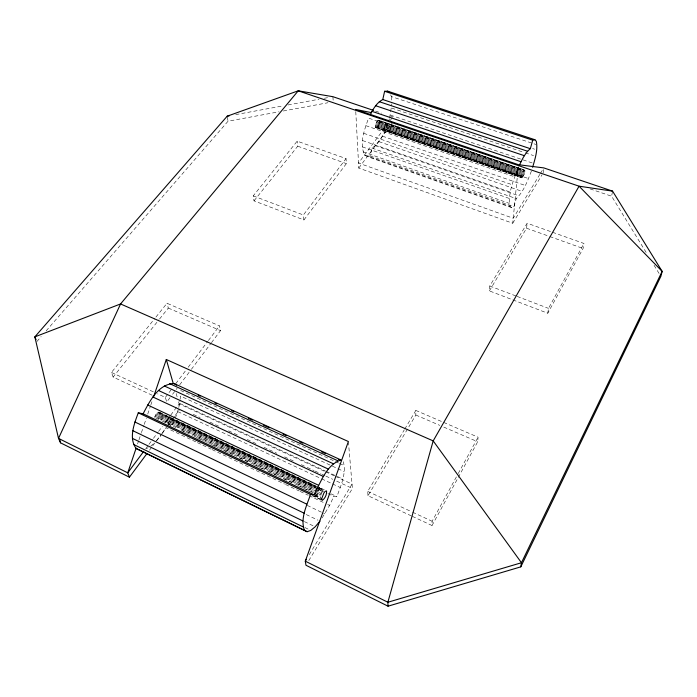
<?xml version="1.0" encoding="UTF-8"?>
<svg xmlns="http://www.w3.org/2000/svg" width="697" height="697" viewBox="0 0 697 697"><rect width="100%" height="100%" fill="white"/><g stroke="black" fill="none" stroke-linecap="round" stroke-linejoin="round"><path stroke-width="0.52" stroke-dasharray="3.48 2.61" d="M411.343 515.893L367.999 495.724L415.83 415.02L415.839 410.42L442.508 421.912M531.402 171.105C527.568 180.784 523.961 191.257 516.259 198.61L513.968 206.748L511.703 207.628L510.117 206.504C507.547 193.043 513.855 179.512 518.507 167.132M327.912 493.572L333.828 496.351L336.921 496.604C340.763 485.609 346.67 473.498 343.29 461.702M412.328 516.355L432.027 525.529L432.131 521.269L457.711 474.474M521.826 177.901C521.678 166.836 529.023 168.84 521.826 177.901L375.735 127.664L375.91 123.683L377.216 121.034L378.576 120.145L524.841 170.042M511.703 207.628L367.153 156.511L364.714 155.109C358.981 143.373 364.531 129.581 368.591 118.133L523.543 170.904M375.735 127.664L376.929 127.525L378.715 124.345L379.194 121.522L378.576 120.145M389.623 117.871L391.853 103.844M157.914 419.28L159.918 414.741L159.866 412.912L159.073 412.075M552.503 232.258L583.964 243.48L583.093 248.48L547.781 313.241L489.399 290.91L489.799 286.005L527.132 223.206L551.484 231.892M432.027 525.529L477.698 441.759L478.072 437.219L443.492 422.33M178.807 407.527L180.07 400.261M180.157 399.207L180.427 396.053L344.231 471.608M355.766 111.59L358.781 168.073L512.739 223.258L518.289 166.853M489.399 290.91L526.566 228.215L527.132 223.206M543.137 172.969L543.765 167.899M547.781 313.241L548.495 308.37L583.964 243.48M646.136 252.401L611.6 196.205L612.576 191.135M367.153 156.511L370.185 155.98L371.954 148.06C380.85 142.449 384.788 131.872 388.351 122.472M175.33 418.296L178.563 408.555M388.604 121.548L389.37 118.795M137.562 443.98L138.616 440.887M138.964 439.859L141.064 433.673M141.421 432.645L143.87 425.431M144.218 424.403L146.326 418.217M147.729 414.096L150.535 405.854M150.883 404.826L151.937 401.733M154.464 417.398L156.206 413.966L158.446 412.11L314.957 485.757M322.153 517.906L329.603 505.412L333.828 496.351M167.977 424.02L170.338 419.333L174.616 420.204L318.233 487.804M458.234 473.516L478.072 437.219M367.999 495.724L367.72 491.376L404.225 429.962M404.774 429.03L415.839 410.42M308.771 560.632L352.403 488.458L348.483 442.595M512.739 223.258L542.013 174.834M309.241 554.673L352.037 484.093L335.335 476.339M539.879 174.302L513.227 218.248L358.511 163.046L389.614 121.287M540.436 173.387L543.207 168.813M162.166 433.761L166.078 427.766L196.432 442.177M149.454 450.201L152.042 446.716M152.687 445.845L155.91 441.497M156.564 440.626L161.73 433.656M162.375 432.785L166.252 427.566M168.84 424.081L174.651 416.24M175.295 415.368L179.817 409.278M358.781 168.073L392.96 122.01M145.734 448.685L148.304 445.235M148.949 444.372L152.8 439.197M153.445 438.335L157.94 432.297M158.585 431.434L162.436 426.259M165.006 422.809L170.146 415.909M170.791 415.046L179.146 403.833L324.532 471.32M390.259 120.415L392.211 117.802M169.981 397.717L166.74 402.012L165.346 397.429L157.513 393.796M172.568 394.275L177.108 388.255M179.704 384.814L190.717 370.194M191.361 369.332L210.808 343.534M211.452 342.671L220.531 330.631L219.485 325.874L167.01 303.273L155.492 317.614M303.927 219.947L346.365 163.629L346.043 158.594L297.183 141.16L253.238 195.883L254.022 200.858L303.927 219.947L303.378 214.99L346.043 158.594M165.346 397.429L171.871 388.813M175.783 383.638L185.568 370.708M188.173 367.258L207.741 341.391M208.394 340.528L219.485 325.874M152.12 395.208L113.141 377.06L158.881 319.845M159.561 319.008L168.299 308.065L167.01 303.273M254.022 200.858L297.732 146.196L297.183 141.16M113.141 377.06L111.476 372.425L154.812 318.451M156.241 441.149L161.042 435.477M36.871 341.547L41.158 336.616M46.15 330.866L228.05 121.217L279.061 111.781M150.744 446.097L153.95 443.336M146.361 448.659L148.147 447.718M283.313 110.997L327.947 102.738M235.734 114.613L282.712 105.944M288.053 104.959L319.008 99.244M324.349 98.26L327.555 97.676M390.729 116.512L392.855 116.939M390.642 94.775L391.383 96.587L535.897 144.445M532.578 148.531L534.634 149.219M391.627 108.061L524.31 152.495M525.338 152.835L533.562 155.597M390.39 115.118L532.787 163.159M375.578 111.102L381.677 113.158M590.141 188.922L611.6 196.205M378.166 120.189L524.344 169.946M379.107 120.834L524.937 170.486M377.704 120.494L523.97 170.295M379.194 121.522L524.911 171.166M379.151 122.376L524.771 172.028M376.728 121.783L523.09 171.706M378.994 123.334L524.527 173.013M376.284 122.689L522.654 172.664M378.715 124.345L524.196 174.058M375.91 123.683L522.253 173.701M378.34 125.329L523.804 175.086M375.631 124.702L521.922 174.755M377.896 126.227L523.369 176.036M375.465 125.669L521.678 175.74M385.65 129.633L528.526 178.589M377.417 126.976L522.924 176.846M375.43 126.523L521.548 176.602M376.929 127.525L522.497 177.447M375.517 127.203L521.522 177.282M376.467 127.83L522.123 177.805M365.768 125.634L514.665 176.794M382.444 136.159L525.372 185.498M363.686 133.284L512.173 184.714M378.941 141.639L522.14 191.379M362.501 140.533L510.387 192.128M375.369 145.699L519.038 195.848M371.954 148.06L516.259 198.61M362.292 146.858L509.42 198.497M363.05 151.824L509.333 203.393M370.185 155.98L513.968 206.748M364.714 155.109L510.117 206.504M297.732 146.196L346.365 163.629M526.566 228.215L548.774 236.178M549.785 236.536L583.093 248.48M253.238 195.883L303.378 214.99M489.799 286.005L516.111 296.033M517.122 296.417L548.495 308.37M168.299 308.065L220.531 330.631M415.83 415.02L439.781 425.37M443.771 427.095L477.698 441.759M180.636 390.486L334.516 461.153M335.51 461.606L338.463 462.965M339.456 463.418L344.388 465.683M179.8 403.415L325.177 470.867M326.152 471.32L342.854 479.066M111.476 372.425L153.593 391.975M325.508 471.782L334.351 475.885M367.72 491.376L411.631 511.755M412.607 512.208L432.131 521.269M193.235 414.349L200.117 417.555M209.945 422.129L218.78 426.242M228.607 430.824L237.45 434.937M247.278 439.511L258.082 444.547M263.98 447.291L276.753 453.233M284.611 456.892L295.423 461.928M301.313 464.672L306.227 466.955M307.211 467.417L314.086 470.614M315.07 471.076L320.968 473.821M321.953 474.282L324.898 475.65M325.882 476.112L332.757 479.309M336.686 481.139L352.403 488.458M177.822 411.639L320.664 478.369M321.648 478.83L331.502 483.43M332.486 483.892L340.363 487.578M159.552 412.345L315.776 485.844M316.421 486.097L324.288 489.799M318.895 487.604L323.817 489.921M159.866 412.912L314.974 485.896M318.904 487.752L323.809 490.061M319.217 488.266L324.14 490.583M331.023 493.824L336.921 496.604M157.731 412.458L316.333 487.125M317.318 487.586L323.234 490.374M159.988 413.722L315.959 487.159M316.935 487.621L322.824 490.392M170.338 419.333L317.083 488.466M318.067 488.928L322.99 491.246M156.964 413.086L323.574 491.585M159.918 414.741L322.641 491.42M156.206 413.966L315.053 488.876M316.029 489.338L321.909 492.108M159.648 415.874L314.469 488.902M315.445 489.364L322.302 492.596M155.509 415.029L314.391 490.026M315.375 490.496L321.256 493.267M159.204 417.067L321.831 493.859M154.908 416.196L313.798 491.28M314.783 491.751L321.648 494.992M158.611 418.226L313.406 491.394M317.327 493.249L320.263 494.635M155.448 417.86L161.329 420.639M162.305 421.11L176.036 427.601M180.941 429.918L192.712 435.486M193.688 435.956L207.418 442.447M208.394 442.909L222.125 449.408M223.11 449.87L313.319 492.552M314.303 493.014L320.184 495.794M167.716 423.924L172.621 426.242M182.414 430.877L187.319 433.194M197.12 437.829L203.977 441.079M211.818 444.791L218.675 448.032M224.556 450.811L233.373 454.984M239.254 457.772L248.071 461.945M253.952 464.725L264.729 469.822M268.65 471.677L279.436 476.783M283.357 478.639L294.134 483.735M298.055 485.591L313.728 493.014M314.713 493.476L320.594 496.255M314.939 494.661L320.82 497.449M315.018 494.922L320.899 497.702M314.765 495.689L320.646 498.477M314.356 495.663L320.245 498.451M312.814 495.558L320.637 499.374M311.96 495.584L320.812 499.784M197.417 442.647L211.121 449.156M212.097 449.617L227.771 457.058M228.747 457.52L284.559 484.023M285.543 484.485L299.248 490.993M300.224 491.463L308.057 495.184M309.041 495.645L323.73 502.624M327.642 504.48L329.603 505.412M307.229 505.403L324.889 513.855M306.271 514.552L318.015 520.206M304.415 521.6L313.214 525.86M304.92 527.568L308.832 529.467M654.056 265.296L660.852 276.352M176.158 393.517L177.352 397.647M178.545 401.777L180.201 407.492M227.361 117.192L228.05 121.217M391.383 96.587L391.967 101.736M332.896 96.691L333.192 100.743"/><path stroke-width="1.05" d="M319.975 521.147L315.166 526.801L310.792 530.417L307.142 531.706L136.037 448.424C128.518 437.803 134.277 423.732 138.276 412.816L143.094 413.791L314.025 494.765C320.786 482.359 326.388 464.707 340.999 459.976L174.067 383.542C158.149 383.934 149.637 401.489 143.094 413.791M153.689 396.576L166.304 359.486L348.395 441.532L305.295 561.172L305.974 565.258L388.037 606.19L520.79 566.861L521.461 562.74L662.15 271.377L612.576 191.135L543.765 167.899L518.498 164.719L355.653 109.446L371.597 112.661M304.502 530.513C299.971 518.603 306.75 505.752 310.505 494.487L314.025 494.765M370.516 114.247C373.392 108.54 376.929 102.581 382.775 99.54L384.622 91.281L387.593 91.141L534.895 139.722L536.324 141.308C538.04 150.064 535.026 158.942 532.613 167.306M519.335 165.337C522.166 159.334 525.129 153.009 530.33 148.688L532.726 140.184L534.895 139.722M136.159 448.101L127.743 472.836L129.424 477.192L146.867 453.686M520.79 566.861L660.852 276.352L662.15 271.377L579.068 186.195L298.238 90.81L227.196 116.19L34.85 336.86L58.513 438.387L60.543 442.839L129.424 477.192M306.419 559.308L305.295 561.172L387.872 602.252L521.461 562.74L433.185 440.896L120.564 303.953L34.85 336.86L36.061 339.674M143.809 451.273L127.743 472.836L58.513 438.387L120.564 303.953L298.238 90.81L332.896 96.691L373.548 110.414M227.196 116.19L229.33 115.789M612.576 191.135L579.068 186.195L433.185 440.896L387.872 602.252L388.037 606.19M384.622 91.281L532.726 140.184M382.775 99.54L530.33 148.688M379.316 101.701L527.551 151.24M375.631 105.726L524.362 155.684M371.963 111.337L520.99 161.73M198.218 395.243L200.196 396.149M214.998 402.936L216.967 403.833M231.77 410.62L233.748 411.518M248.55 418.305L252.497 420.108M263.353 425.083L269.277 427.801M283.095 434.126L286.049 435.486M299.867 441.811L302.829 443.17M321.578 451.761L325.525 453.564M338.359 459.445L340.328 460.351M169.58 383.603L337.627 460.673M164.318 385.972L333.384 463.793M158.628 390.538L328.548 469.186M136.037 448.424L307.142 531.706M152.922 397.011L323.469 476.504M147.607 404.957L318.503 485.243M138.276 412.816L310.505 494.487M134.861 421.973L306.819 504.175M132.857 430.702L304.249 513.236M132.395 438.361L302.968 520.981M133.493 444.398L303.064 526.871M174.067 383.542L176.637 385.197M387.593 91.141L389.135 92.352M166.304 359.486L173.17 383.211M59.803 439.676L60.543 442.839M321.622 498.939L322.127 500.446C325.081 498.608 326.919 494.365 326.588 490.923L325.203 491.298L323.87 493.032L321.622 498.939"/></g></svg>
